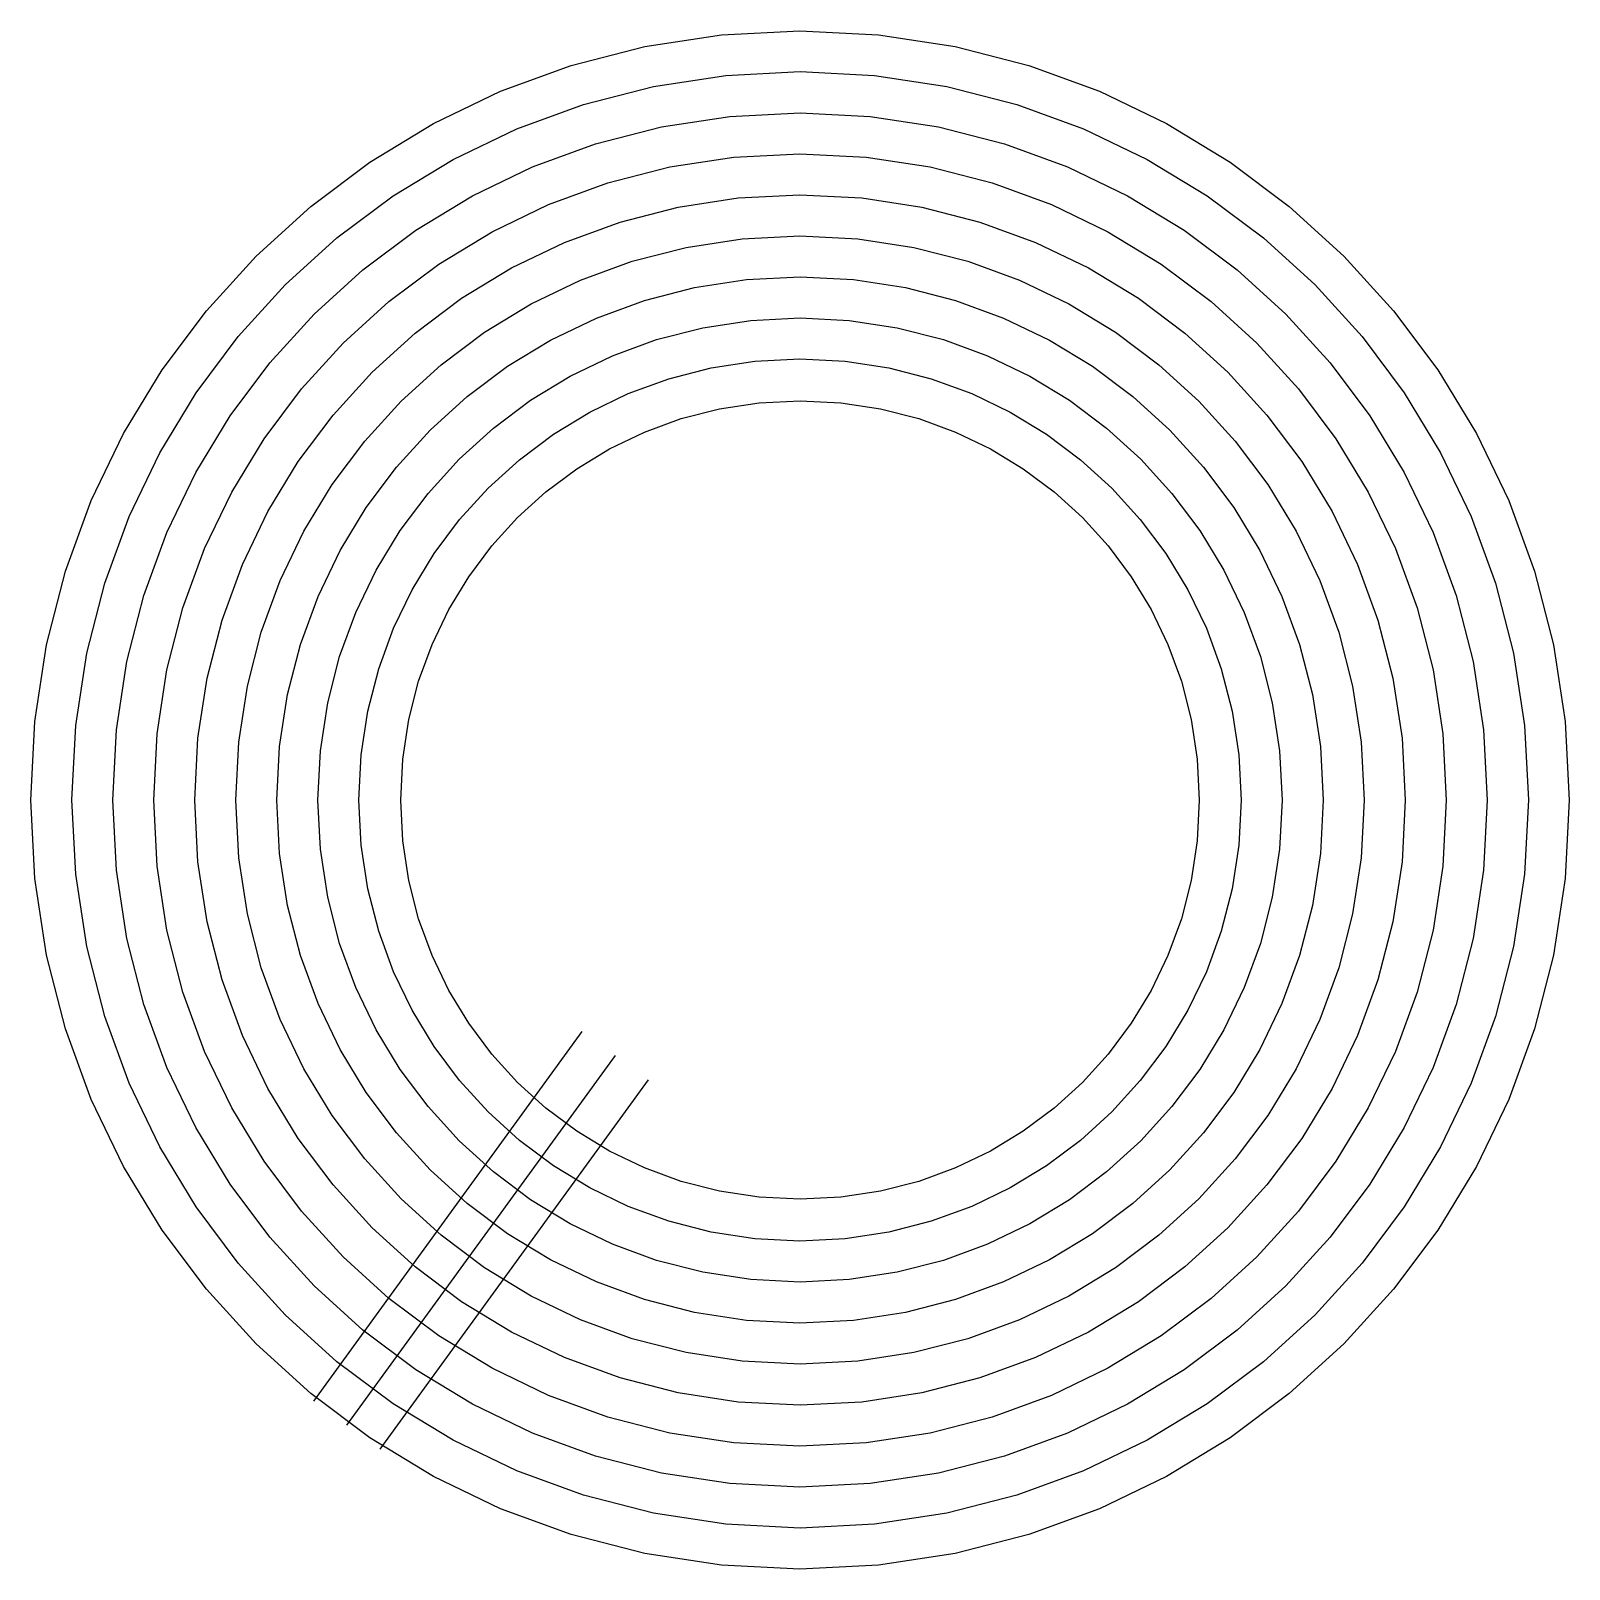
# Model space of a CAD drawing. Extents: x 57.4 to 75.7, y 192.3 to 210.6.
import ezdxf

# ---------------------------------------------------------------- set-up
doc = ezdxf.new("R2010")
doc.units = 0
doc.layers.add('Layer_1', color=7, linetype='CONTINUOUS')

msp = doc.modelspace()

# ---------------------------------------------------------------- linework, layer by layer
at = {"layer": 'Layer_1', "color": 7}
for points in [[(75.668257, 201.463188), (75.621017, 200.527654), (75.482362, 199.619144), (75.256892, 198.742258), (74.949205, 197.901596), (74.563902, 197.101755), (74.105581, 196.34734), (73.578842, 195.64294), (72.988284, 194.99316), (72.338507, 194.4026), (71.634109, 193.87587), (70.879691, 193.41755), (70.079851, 193.03224), (69.239188, 192.72456), (68.362302, 192.49909), (67.453792, 192.36043), (66.518258, 192.31323), (65.582724, 192.36043), (64.674214, 192.49909), (63.797328, 192.72456), (62.956666, 193.03224), (62.156826, 193.41755), (61.402407, 193.87587), (60.698009, 194.4026), (60.048232, 194.99316), (59.457674, 195.64294), (58.930936, 196.34734), (58.472615, 197.101756), (58.087312, 197.901596), (57.779625, 198.742259), (57.554155, 199.619144), (57.4155, 200.527654), (57.36826, 201.463188), (57.4155, 202.398722), (57.554155, 203.307232), (57.779625, 204.184118), (58.087312, 205.024781), (58.472615, 205.824621), (58.930936, 206.57904), (59.457675, 207.283437), (60.048232, 207.933215), (60.69801, 208.523773), (61.402407, 209.050511), (62.156826, 209.508832), (62.956666, 209.894135), (63.797329, 210.201822), (64.674215, 210.427292), (65.582725, 210.565948), (66.518259, 210.613188), (67.453793, 210.565948), (68.362303, 210.427293), (69.239189, 210.201822), (70.079852, 209.894136), (70.879693, 209.508833), (71.634111, 209.050512), (72.338509, 208.523773), (72.988286, 207.933215), (73.578844, 207.283438), (74.105583, 206.57904), (74.563904, 205.824621), (74.949207, 205.024781), (75.256893, 204.184118), (75.482364, 203.307232), (75.621019, 202.398722), (75.668259, 201.463188)], [(75.182317, 201.465225), (75.137597, 200.579582), (75.006337, 199.719523), (74.792891, 198.889401), (74.501614, 198.09357), (74.136859, 197.336385), (73.702981, 196.6222), (73.204333, 195.95537), (72.64527, 195.34024), (72.030145, 194.78118), (71.363313, 194.28253), (70.649127, 193.84865), (69.891942, 193.4839), (69.096112, 193.19262), (68.26599, 192.97917), (67.405931, 192.84791), (66.520288, 192.80321), (65.634645, 192.84791), (64.774586, 192.97917), (63.944464, 193.19262), (63.148634, 193.4839), (62.391448, 193.84865), (61.677263, 194.28253), (61.01043, 194.78118), (60.395305, 195.34024), (59.836242, 195.95537), (59.337594, 196.6222), (58.903716, 197.336385), (58.538961, 198.09357), (58.247684, 198.889401), (58.034238, 199.719523), (57.902978, 200.579582), (57.858258, 201.465225), (57.902978, 202.350867), (58.034238, 203.210926), (58.247685, 204.041048), (58.538962, 204.836878), (58.903718, 205.594063), (59.337596, 206.308249), (59.836244, 206.975081), (60.395307, 207.590205), (61.010432, 208.149269), (61.677264, 208.647917), (62.391449, 209.081795), (63.148634, 209.44655), (63.944464, 209.737827), (64.774586, 209.951273), (65.634645, 210.082534), (66.520287, 210.127254), (67.405929, 210.082534), (68.265988, 209.951273), (69.09611, 209.737827), (69.89194, 209.44655), (70.649124, 209.081795), (71.36331, 208.647916), (72.030142, 208.149268), (72.645266, 207.590205), (73.204329, 206.97508), (73.702977, 206.308248), (74.136856, 205.594063), (74.501611, 204.836878), (74.792888, 204.041048), (75.006335, 203.210926), (75.137595, 202.350867), (75.182315, 201.465225)], [(74.692257, 201.463188), (74.650057, 200.627444), (74.526192, 199.815842), (74.324772, 199.032491), (74.049905, 198.281499), (73.705701, 197.566975), (73.296268, 196.89303), (72.825714, 196.26377), (72.298149, 195.6833), (71.717681, 195.15573), (71.08842, 194.68518), (70.414472, 194.27575), (69.699948, 193.93154), (68.948956, 193.65668), (68.165605, 193.45526), (67.354003, 193.33139), (66.518259, 193.28919), (65.682515, 193.33139), (64.870913, 193.45526), (64.087562, 193.65668), (63.33657, 193.93154), (62.622046, 194.27575), (61.948098, 194.68518), (61.318837, 195.15573), (60.738369, 195.6833), (60.210804, 196.26377), (59.74025, 196.89303), (59.330817, 197.566975), (58.986613, 198.281499), (58.711746, 199.032491), (58.510326, 199.815842), (58.386461, 200.627444), (58.344261, 201.463188), (58.386461, 202.298932), (58.510326, 203.110534), (58.711746, 203.893886), (58.986613, 204.644878), (59.330817, 205.359402), (59.74025, 206.033349), (60.210804, 206.662611), (60.738369, 207.243079), (61.318837, 207.770644), (61.948099, 208.241197), (62.622046, 208.65063), (63.33657, 208.994835), (64.087562, 209.269701), (64.870914, 209.471121), (65.682516, 209.594987), (66.51826, 209.637187), (67.354004, 209.594987), (68.165606, 209.471121), (68.948958, 209.269701), (69.69995, 208.994835), (70.414474, 208.65063), (71.088421, 208.241197), (71.717683, 207.770644), (72.298151, 207.243079), (72.825716, 206.662611), (73.29627, 206.033349), (73.705703, 205.359402), (74.049907, 204.644878), (74.324774, 203.893886), (74.526194, 203.110534), (74.650059, 202.298932), (74.692259, 201.463188)], [(74.204257, 201.463188), (74.164577, 200.677339), (74.048106, 199.914191), (73.858711, 199.177607), (73.600254, 198.471451), (73.2766, 197.799585), (72.89161, 197.165873), (72.44915, 196.57418), (71.953081, 196.02837), (71.407268, 195.5323), (70.815574, 195.08984), (70.181862, 194.70485), (69.509997, 194.38119), (68.80384, 194.12274), (68.067256, 193.93334), (67.304108, 193.81687), (66.518259, 193.77717), (65.73241, 193.81687), (64.969262, 193.93334), (64.232678, 194.12274), (63.526521, 194.38119), (62.854656, 194.70485), (62.220944, 195.08984), (61.62925, 195.5323), (61.083437, 196.02837), (60.587368, 196.57418), (60.144908, 197.165873), (59.759918, 197.799585), (59.436264, 198.471451), (59.177807, 199.177607), (58.988412, 199.914191), (58.871941, 200.677339), (58.832261, 201.463188), (58.871941, 202.249037), (58.988411, 203.012185), (59.177806, 203.748769), (59.436263, 204.454926), (59.759917, 205.126792), (60.144907, 205.760504), (60.587367, 206.352198), (61.083436, 206.898011), (61.629249, 207.394079), (62.220943, 207.83654), (62.854655, 208.221529), (63.526521, 208.545184), (64.232678, 208.803641), (64.969262, 208.993036), (65.73241, 209.109506), (66.518259, 209.149186), (67.304108, 209.109506), (68.067256, 208.993036), (68.80384, 208.803641), (69.509997, 208.545184), (70.181863, 208.221529), (70.815575, 207.83654), (71.407269, 207.394079), (71.953082, 206.898011), (72.449151, 206.352198), (72.891611, 205.760504), (73.276601, 205.126792), (73.600255, 204.454926), (73.858712, 203.748769), (74.048107, 203.012185), (74.164577, 202.249037)], [(73.716381, 201.463188), (73.679221, 200.727221), (73.570144, 200.012514), (73.392772, 199.322685), (73.150721, 198.661352), (72.847611, 198.032133), (72.487059, 197.438646), (72.072684, 196.88451), (71.608104, 196.37334), (71.096937, 195.90876), (70.542801, 195.49439), (69.949315, 195.13384), (69.320096, 194.83072), (68.658763, 194.58867), (67.968934, 194.4113), (67.254227, 194.30222), (66.51826, 194.26502), (65.782293, 194.30222), (65.067587, 194.4113), (64.377758, 194.58867), (63.716425, 194.83072), (63.087206, 195.13384), (62.49372, 195.49439), (61.939584, 195.90876), (61.428417, 196.37334), (60.963837, 196.88451), (60.549462, 197.438647), (60.18891, 198.032133), (59.8858, 198.661352), (59.643749, 199.322685), (59.466376, 200.012514), (59.3573, 200.727221), (59.32014, 201.463188), (59.3573, 202.199154), (59.466377, 202.913861), (59.64375, 203.60369), (59.885801, 204.265023), (60.188912, 204.894241), (60.549463, 205.487727), (60.963838, 206.041863), (61.428418, 206.55303), (61.939585, 207.01761), (62.493721, 207.431985), (63.087207, 207.792537), (63.716425, 208.095648), (64.377758, 208.337698), (65.067586, 208.515072), (65.782293, 208.624149), (66.518259, 208.661309), (67.254225, 208.624149), (67.968932, 208.515072), (68.658761, 208.337699), (69.320093, 208.095648), (69.949312, 207.792537), (70.542798, 207.431986), (71.096934, 207.017611), (71.6081, 206.55303), (72.07268, 206.041863), (72.487055, 205.487728), (72.847607, 204.894241), (73.150718, 204.265023), (73.392769, 203.60369), (73.570142, 202.913861), (73.679219, 202.199154), (73.716379, 201.463188)], [(73.228411, 201.463188), (73.193771, 200.777113), (73.092088, 200.110857), (72.92674, 199.467793), (72.701098, 198.851292), (72.418536, 198.264729), (72.082426, 197.711475), (71.696142, 197.194905), (71.263057, 196.71839), (70.786542, 196.2853), (70.269972, 195.89902), (69.716719, 195.56291), (69.130156, 195.28035), (68.513655, 195.05471), (67.870591, 194.88936), (67.204335, 194.78767), (66.51826, 194.75307), (65.832185, 194.78767), (65.165929, 194.88936), (64.522865, 195.05471), (63.906364, 195.28035), (63.319801, 195.56291), (62.766548, 195.89902), (62.249978, 196.2853), (61.773463, 196.71839), (61.340378, 197.194905), (60.954094, 197.711475), (60.617984, 198.264729), (60.335422, 198.851292), (60.10978, 199.467793), (59.944432, 200.110857), (59.842749, 200.777113), (59.808109, 201.463188), (59.842749, 202.149262), (59.944432, 202.815518), (60.109781, 203.458583), (60.335423, 204.075083), (60.617985, 204.661646), (60.954095, 205.214899), (61.340379, 205.731469), (61.773464, 206.207983), (62.249979, 206.641069), (62.766549, 207.027353), (63.319802, 207.363463), (63.906365, 207.646025), (64.522865, 207.871667), (65.165929, 208.037016), (65.832185, 208.138698), (66.518259, 208.173338), (67.204333, 208.138698), (67.870589, 208.037016), (68.513653, 207.871667), (69.130153, 207.646025), (69.716716, 207.363463), (70.269969, 207.027353), (70.786539, 206.641069), (71.263054, 206.207983), (71.696139, 205.731469), (72.082423, 205.214899), (72.418533, 204.661646), (72.701095, 204.075083), (72.926737, 203.458583), (73.092086, 202.815518), (73.193769, 202.149262), (73.228409, 201.463188)], [(72.740442, 201.463188), (72.708322, 200.827006), (72.614032, 200.2092), (72.460708, 199.6129), (72.251475, 199.041232), (71.989461, 198.497324), (71.677794, 197.984304), (71.3196, 197.505299), (70.918009, 197.063437), (70.476147, 196.66185), (69.997143, 196.30365), (69.484123, 195.99198), (68.940215, 195.72997), (68.368547, 195.52074), (67.772247, 195.36741), (67.154441, 195.27311), (66.518259, 195.24101), (65.882077, 195.27311), (65.264271, 195.36741), (64.667971, 195.52074), (64.096303, 195.72997), (63.552395, 195.99198), (63.039375, 196.30365), (62.560371, 196.66185), (62.118509, 197.063437), (61.716918, 197.505299), (61.358724, 197.984304), (61.047057, 198.497324), (60.785043, 199.041232), (60.57581, 199.6129), (60.422486, 200.2092), (60.328196, 200.827006), (60.296076, 201.463188), (60.328206, 202.09937), (60.422496, 202.717175), (60.575821, 203.313475), (60.785054, 203.885143), (61.047068, 204.429051), (61.358735, 204.942071), (61.716928, 205.421075), (62.118519, 205.862937), (62.560381, 206.264528), (63.039386, 206.622721), (63.552405, 206.934389), (64.096313, 207.196403), (64.667981, 207.405636), (65.264281, 207.55896), (65.882086, 207.65325), (66.518268, 207.68537), (67.15445, 207.65325), (67.772255, 207.55896), (68.368555, 207.405636), (68.940223, 207.196403), (69.484131, 206.934389), (69.99715, 206.622722), (70.476155, 206.264528), (70.918017, 205.862937), (71.319608, 205.421075), (71.677801, 204.942071), (71.989468, 204.429051), (72.251482, 203.885143), (72.460715, 203.313475), (72.61404, 202.717175), (72.70833, 202.09937), (72.74046, 201.463188)], [(72.252473, 201.463188), (72.222873, 200.876898), (72.135983, 200.307543), (71.994683, 199.758007), (71.801859, 199.231172), (71.560393, 198.729919), (71.273168, 198.257132), (70.943066, 197.815693), (70.572969, 197.408484), (70.16576, 197.038387), (69.72432, 196.70828), (69.251533, 196.42106), (68.750281, 196.17959), (68.223446, 195.98677), (67.67391, 195.84547), (67.104555, 195.75857), (66.518265, 195.72897), (65.931975, 195.75857), (65.36262, 195.84547), (64.813084, 195.98677), (64.286249, 196.17959), (63.784997, 196.42106), (63.31221, 196.70828), (62.87077, 197.038387), (62.463561, 197.408484), (62.093464, 197.815693), (61.763362, 198.257132), (61.476137, 198.729919), (61.234671, 199.231172), (61.041847, 199.758007), (60.900547, 200.307543), (60.813657, 200.876898), (60.784057, 201.463188), (60.813657, 202.049478), (60.900547, 202.618833), (61.041847, 203.168368), (61.234672, 203.695204), (61.476137, 204.196456), (61.763363, 204.669243), (62.093465, 205.110682), (62.463561, 205.517891), (62.870771, 205.887988), (63.31221, 206.21809), (63.784996, 206.505315), (64.286249, 206.746781), (64.813084, 206.939605), (65.36262, 207.080905), (65.931974, 207.167795), (66.518264, 207.197405), (67.104554, 207.167795), (67.673908, 207.080905), (68.223444, 206.939605), (68.750279, 206.746781), (69.251532, 206.505315), (69.724318, 206.21809), (70.165757, 205.887988), (70.572967, 205.517891), (70.943063, 205.110682), (71.273165, 204.669243), (71.560391, 204.196456), (71.801856, 203.695204), (71.994681, 203.168368), (72.135981, 202.618833), (72.222871, 202.049478), (72.252471, 201.463188)], [(71.764504, 201.463188), (71.737414, 200.92679), (71.657914, 200.405886), (71.528638, 199.903114), (71.352223, 199.421112), (71.131306, 198.962515), (70.868523, 198.529961), (70.566512, 198.126087), (70.227909, 197.75353), (69.855353, 197.414928), (69.451479, 197.112917), (69.018925, 196.85013), (68.560328, 196.62922), (68.078326, 196.4528), (67.575554, 196.32353), (67.05465, 196.24403), (66.518252, 196.21693), (65.981854, 196.24403), (65.46095, 196.32353), (64.958178, 196.4528), (64.476176, 196.62922), (64.017579, 196.85013), (63.585025, 197.112917), (63.181151, 197.414928), (62.808595, 197.753531), (62.469992, 198.126087), (62.167981, 198.529961), (61.905198, 198.962515), (61.684281, 199.421112), (61.507866, 199.903114), (61.37859, 200.405886), (61.29909, 200.92679), (61.272, 201.463188), (61.29909, 201.999586), (61.37859, 202.52049), (61.507866, 203.023261), (61.684281, 203.505264), (61.905199, 203.963861), (62.167982, 204.396415), (62.469993, 204.800288), (62.808595, 205.172845), (63.181152, 205.511447), (63.585026, 205.813458), (64.017579, 206.076241), (64.476176, 206.297159), (64.958179, 206.473574), (65.46095, 206.60285), (65.981854, 206.68235), (66.518252, 206.70944), (67.05465, 206.68235), (67.575554, 206.60285), (68.078325, 206.473574), (68.560328, 206.297159), (69.018925, 206.076241), (69.451478, 205.813458), (69.855352, 205.511447), (70.227909, 205.172845), (70.566511, 204.800288), (70.868522, 204.396415), (71.131305, 203.963861), (71.352223, 203.505264), (71.528638, 203.023261), (71.657914, 202.52049), (71.737414, 201.999586)], [(71.268258, 201.463188), (71.243738, 200.977528), (71.171758, 200.505898), (71.054711, 200.050684), (70.894983, 199.614274), (70.694962, 199.199057), (70.457036, 198.807419), (70.183592, 198.441748), (69.877018, 198.104432), (69.539702, 197.797858), (69.174031, 197.524415), (68.782393, 197.286489), (68.367175, 197.086468), (67.930765, 196.92674), (67.475552, 196.80969), (67.003921, 196.73769), (66.518261, 196.71319), (66.032601, 196.73769), (65.560971, 196.80969), (65.105757, 196.92674), (64.669347, 197.086468), (64.25413, 197.286489), (63.862492, 197.524415), (63.496821, 197.797859), (63.159505, 198.104432), (62.852931, 198.441748), (62.579487, 198.807419), (62.341561, 199.199057), (62.14154, 199.614274), (61.981812, 200.050684), (61.864765, 200.505898), (61.792785, 200.977528), (61.768265, 201.463188), (61.792785, 201.948848), (61.864765, 202.420479), (61.981812, 202.875693), (62.14154, 203.312103), (62.341561, 203.72732), (62.579487, 204.118959), (62.85293, 204.48463), (63.159504, 204.821946), (63.49682, 205.128519), (63.862491, 205.401963), (64.25413, 205.639889), (64.669347, 205.83991), (65.105757, 205.999638), (65.560971, 206.116686), (66.032602, 206.188666), (66.518262, 206.213186), (67.003922, 206.188666), (67.475553, 206.116686), (67.930767, 205.999638), (68.367177, 205.839911), (68.782395, 205.63989), (69.174033, 205.401964), (69.539704, 205.12852), (69.87702, 204.821946), (70.183594, 204.48463), (70.457038, 204.118959), (70.694964, 203.727321), (70.894985, 203.312103), (71.054713, 202.875693), (71.17176, 202.420479), (71.24374, 201.948848), (71.26826, 201.463188)]]:
    msp.add_lwpolyline(points, close=True, dxfattribs=at)
for points in [[(60.734343, 194.31404), (63.92802, 198.709758)], [(61.129143, 194.0272), (64.32282, 198.422919)], [(61.523944, 193.74036), (64.71762, 198.136079)]]:
    msp.add_lwpolyline(points, dxfattribs=at)

doc.saveas('drawing.dxf')
